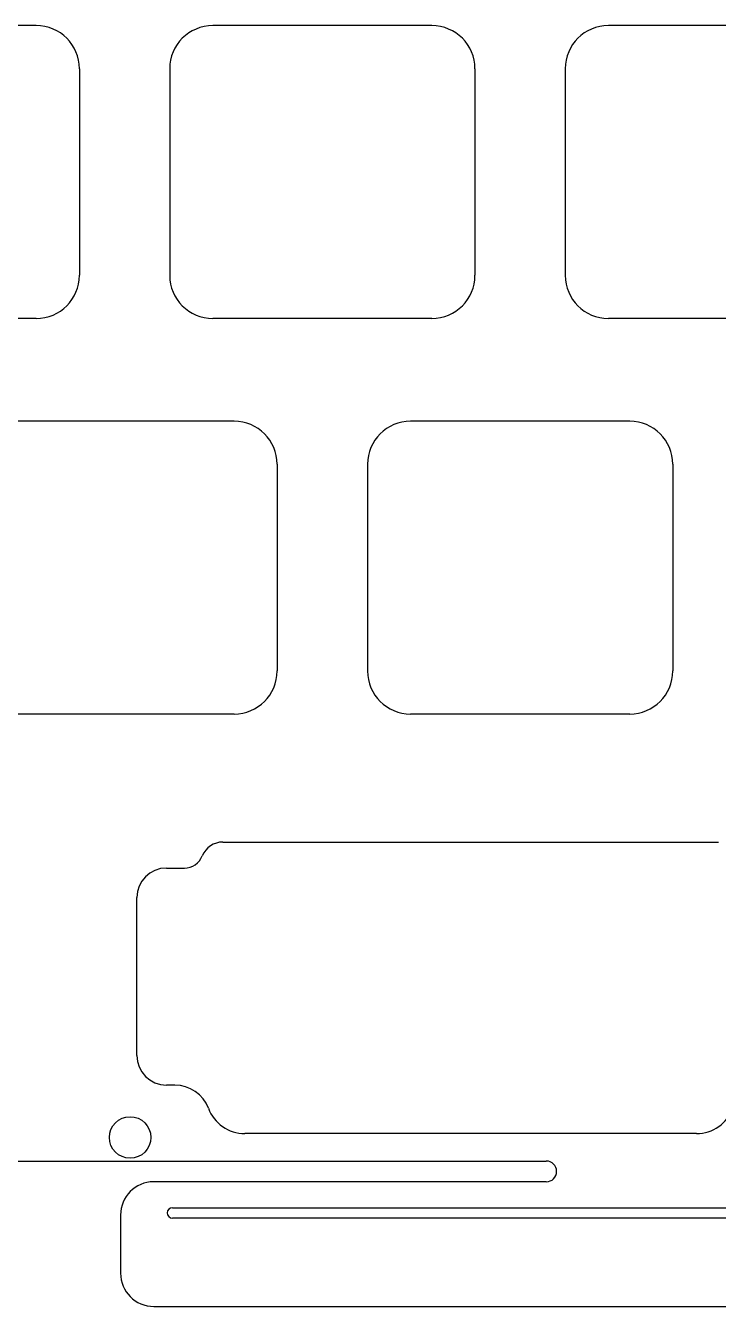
# Model space of a CAD drawing. Header units: millimetres. Extents: x -10 to 276, y -93 to 17.
# Drawn here: x 133.4 to 166.7, y -92.7 to -31.1 of the extents above; entities that cross this region are included whole.
import ezdxf

# ---------------------------------------------------------------- set-up
doc = ezdxf.new("R2010")
doc.units = ezdxf.units.MM
doc.layers.add('BLACK', color=7, linetype='CONTINUOUS')
doc.layers.add('Edge.Cuts', color=53, linetype='CONTINUOUS')

msp = doc.modelspace()

# ---------------------------------------------------------------- linework, layer by layer
at = {"layer": 'BLACK', "linetype": 'Continuous'}
for p, q in [((133.8625, -31.05), (123.3125, -31.05)), ((152.9125, -31.05), (142.3625, -31.05)), ((171.9625, -31.05), (161.4125, -31.05)), ((135.9375, -33.125), (135.9375, -43.075)), ((140.2875, -33.125), (140.2875, -43.075)), ((154.9875, -33.125), (154.9875, -43.075)), ((159.3375, -33.125), (159.3375, -43.075)), ((133.8625, -45.15), (123.3125, -45.15)), ((152.9125, -45.15), (142.3625, -45.15)), ((171.9625, -45.15), (161.4125, -45.15)), ((143.3875, -50.1), (132.8375, -50.1)), ((162.4375, -50.1), (151.8875, -50.1)), ((145.4625, -52.175), (145.4625, -62.125)), ((149.8125, -52.175), (149.8125, -62.125)), ((164.5125, -52.175), (164.5125, -62.125)), ((143.3875, -64.2), (132.8375, -64.2)), ((162.4375, -64.2), (151.8875, -64.2)), ((108.2799, -85.725), (158.4201, -85.725)), ((158.4201, -86.725), (139.512511, -86.725)), ((140.4201, -87.975), (185.4201, -87.975)), ((137.920082, -88.325), (137.920082, -91.125)), ((185.4201, -88.475), (140.4201, -88.475)), ((139.5201, -92.725), (186.320082, -92.725))]:
    msp.add_line(p, q, dxfattribs=at)
at = {"layer": 'BLACK'}
for centre, radius, start, end in [((133.8625, -33.125), 2.075, 0, 90), ((142.3625, -33.125), 2.075, 90, 180), ((152.9125, -33.125), 2.075, 0, 90), ((161.4125, -33.125), 2.075, 90, 180), ((133.8625, -43.075), 2.075, 270, 0), ((142.3625, -43.075), 2.075, 180, 270), ((152.9125, -43.075), 2.075, 270, 0), ((161.4125, -43.075), 2.075, 180, 270), ((143.3875, -52.175), 2.075, 0, 90), ((151.8875, -52.175), 2.075, 90, 180), ((162.4375, -52.175), 2.075, 0, 90), ((143.3875, -62.125), 2.075, 270, 0), ((151.8875, -62.125), 2.075, 180, 270), ((162.4375, -62.125), 2.075, 270, 0), ((158.4201, -86.225), 0.5, 270, 90), ((139.5201, -88.325), 1.600018, 90.27175901, 180), ((140.4201, -88.225), 0.25, 90, 270), ((139.5201, -91.125), 1.6, 180, 270)]:
    msp.add_arc(centre, radius, start, end, dxfattribs=at)
at = {"layer": 'Edge.Cuts', "linetype": 'CONTINUOUS'}
for p, q in [((142.85343, -70.363025), (166.70867, -70.363025)), ((140.13061, -71.615185), (140.99622, -71.615185)), ((138.70561, -80.641065), (138.70561, -73.040185)), ((140.53465, -82.066065), (140.13061, -82.066065)), ((165.65655, -84.402535), (143.90555, -84.402535))]:
    msp.add_line(p, q, dxfattribs=at)
at = {"layer": 'Edge.Cuts'}
msp.add_circle((138.38125, -84.590625), 1, dxfattribs=at)
for centre, radius, start, end in [((142.853436, -71.438014), 1.074989, 90.00031979, 157.97636435), ((140.996223, -70.686778), 0.928407, -90.00018514, -22.02259974), ((140.130611, -73.040186), 1.425001, 90.00004021, 179.99995979), ((140.130611, -80.641064), 1.425001, -179.99995979, -90.00004021), ((140.53466, -83.790997), 1.724932, 20.54603836, 90.00033216), ((143.905564, -82.527574), 1.874961, -159.4538047, -90.00042782), ((165.65663, -82.527685), 1.874847, -90.00244482, -20.54420599)]:
    msp.add_arc(centre, radius, start, end, dxfattribs=at)

doc.saveas('drawing.dxf')
